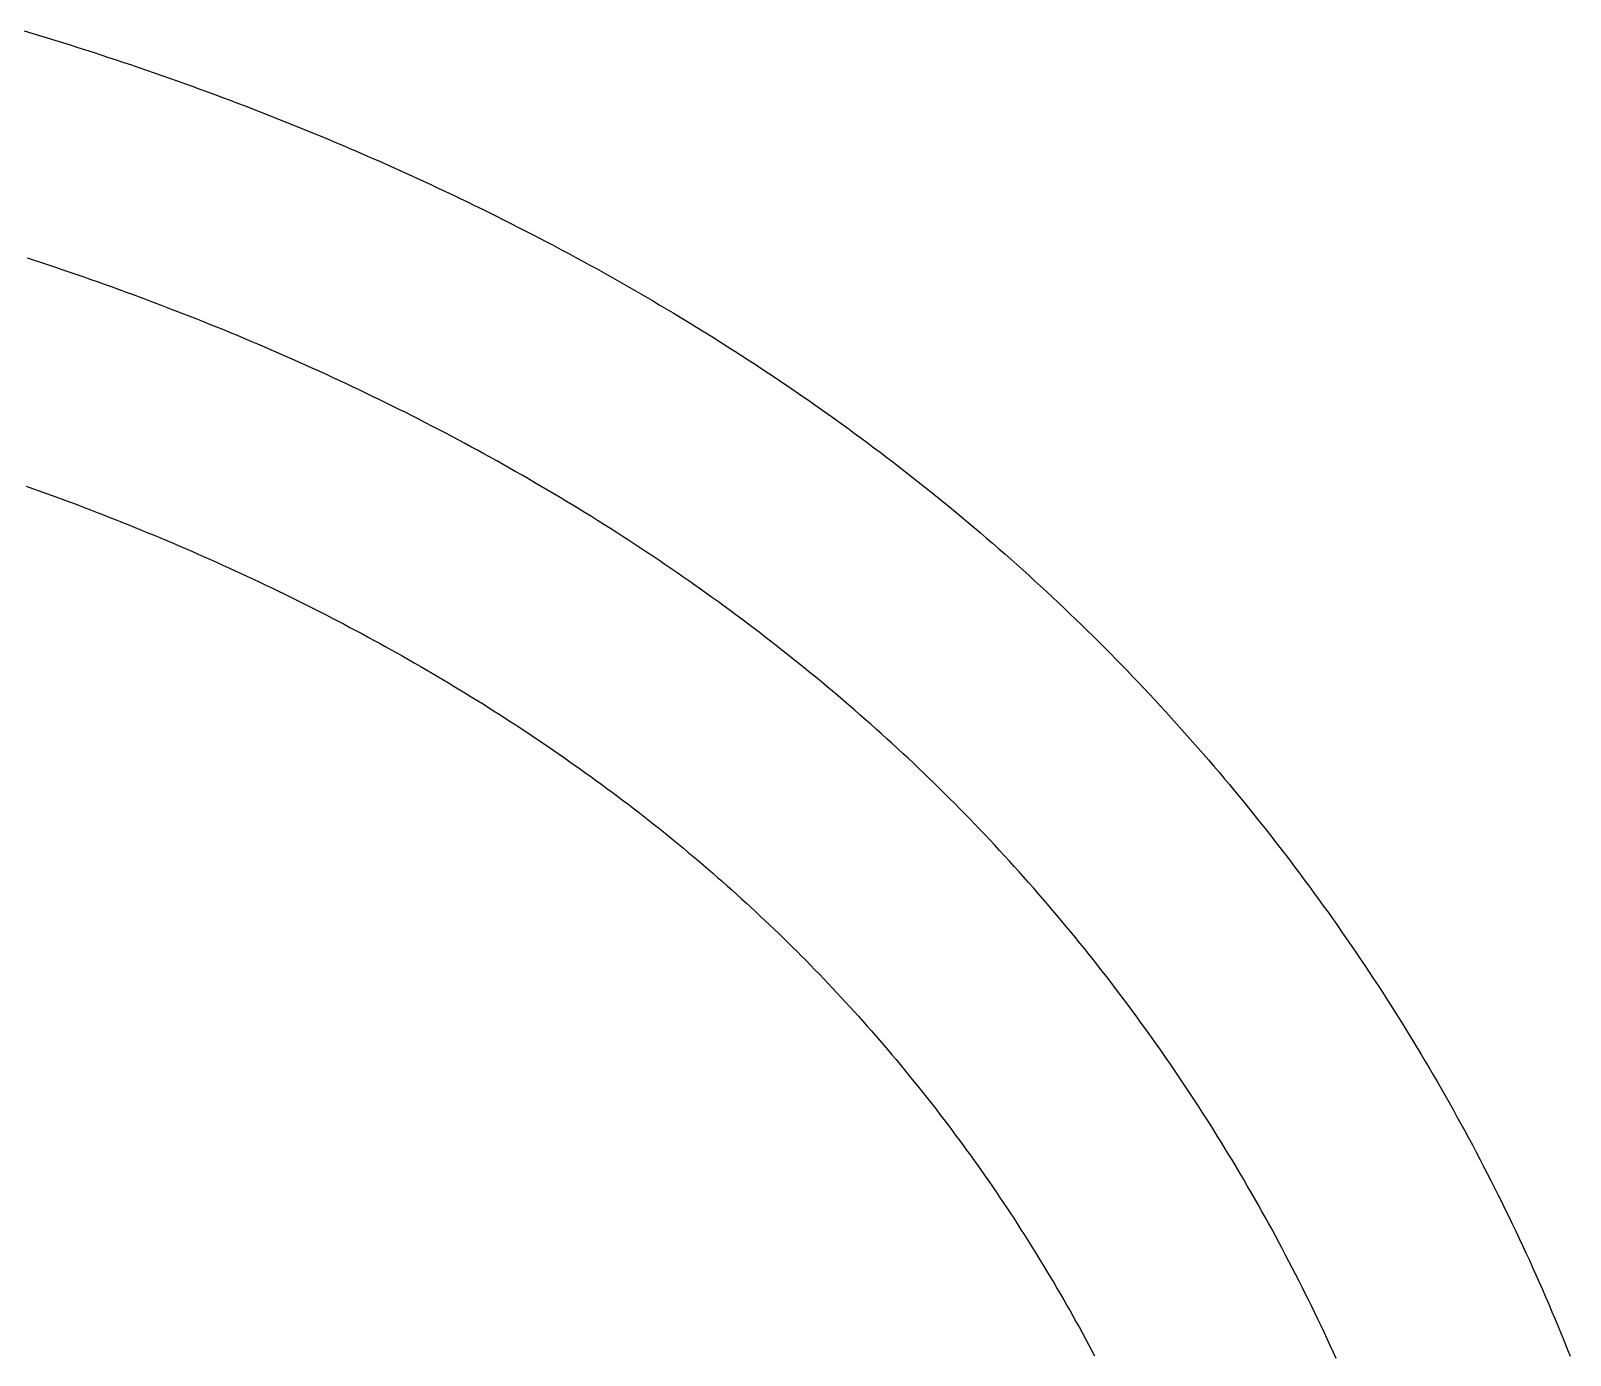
# Model space of a CAD drawing. Extents: x 10 to 206, y -65 to 73.
# Drawn here: x 173.292 to 174.225, y -49.242 to -48.439 of the extents above; entities that cross this region are included whole.
import ezdxf

# ---------------------------------------------------------------- set-up
doc = ezdxf.new("R2010")
doc.units = 0
doc.header["$LTSCALE"] = 0.5
doc.layers.add('LOGO', color=7, linetype='Continuous')

msp = doc.modelspace()

# ---------------------------------------------------------------- linework, layer by layer
at = {"layer": 'LOGO'}
for points in [[(173.28764615, -48.43919465), (173.29231385, -48.44059753), (173.29697841, -48.44201224), (173.30163979, -48.44343878), (173.30629798, -48.44487718), (173.31095296, -48.44632747), (173.31560469, -48.44778967), (173.32025318, -48.44926381), (173.32489838, -48.45074991), (173.32954029, -48.452248), (173.33417888, -48.45375811), (173.33881413, -48.45528025), (173.34344601, -48.45681445), (173.34807452, -48.45836075), (173.35269962, -48.45991916), (173.35732131, -48.4614897), (173.36193954, -48.46307241), (173.36655432, -48.46466731), (173.3711656, -48.46627442), (173.37577332, -48.46789376), (173.38037741, -48.46952536), (173.38497781, -48.47116921), (173.38957444, -48.47282536), (173.39416722, -48.4744938), (173.3987561, -48.47617456), (173.403341, -48.47786766), (173.40792184, -48.47957311), (173.41249856, -48.48129093), (173.41707109, -48.48302114), (173.42163936, -48.48476376), (173.42620329, -48.4865188), (173.43076281, -48.48828628), (173.43531786, -48.49006623), (173.43986836, -48.49185864), (173.44441425, -48.49366355), (173.44895544, -48.49548097), (173.45349188, -48.49731092), (173.45802349, -48.49915342), (173.46255019, -48.50100848), (173.46707193, -48.50287612), (173.47158862, -48.50475636), (173.47610021, -48.50664921), (173.4806066, -48.5085547), (173.48510775, -48.51047284), (173.48960357, -48.51240365), (173.49409399, -48.51434714), (173.49857895, -48.51630334), (173.50305837, -48.51827226), (173.50753219, -48.52025391), (173.51200032, -48.52224832), (173.51646271, -48.52425551), (173.52091928, -48.52627548), (173.52536995, -48.52830827), (173.52981467, -48.53035388), (173.53425335, -48.53241233), (173.53868593, -48.53448364), (173.54311234, -48.53656783), (173.54753251, -48.53866492), (173.55194635, -48.54077492), (173.55635382, -48.54289785), (173.56075483, -48.54503373), (173.56514931, -48.54718257), (173.56953719, -48.5493444), (173.57391841, -48.55151923), (173.57829288, -48.55370708), (173.58266055, -48.55590796), (173.58702134, -48.55812189), (173.59137517, -48.5603489), (173.59572199, -48.56258899), (173.60006171, -48.56484219), (173.60439427, -48.56710851), (173.60871959, -48.56938797), (173.61303761, -48.57168059), (173.61734825, -48.57398638), (173.62165145, -48.57630537), (173.62594713, -48.57863756), (173.63023523, -48.58098299), (173.63451566, -48.58334166), (173.63878837, -48.58571359), (173.64305328, -48.58809881), (173.64731031, -48.59049732), (173.65155941, -48.59290914), (173.65580049, -48.5953343), (173.66003349, -48.59777281), (173.66425834, -48.60022469), (173.66847497, -48.60268995), (173.6726833, -48.60516861), (173.67688326, -48.6076607), (173.68107479, -48.61016622), (173.68525781, -48.61268519), (173.68943225, -48.61521764), (173.69359805, -48.61776358), (173.69775512, -48.62032303), (173.70190341, -48.622896), (173.70604284, -48.62548251), (173.71017333, -48.62808259), (173.71429483, -48.63069624), (173.71840725, -48.63332349), (173.72251053, -48.63596434), (173.72660459, -48.63861883), (173.73068937, -48.64128697), (173.73476479, -48.64396877), (173.73883079, -48.64666425), (173.74288729, -48.64937343), (173.74693423, -48.65209633), (173.75097152, -48.65483297), (173.75499911, -48.65758335), (173.75901692, -48.66034751), (173.76302487, -48.66312545), (173.76702291, -48.6659172), (173.77101095, -48.66872277), (173.77498894, -48.67154218), (173.77895678, -48.67437544), (173.78291443, -48.67722259), (173.7868618, -48.68008362), (173.79079882, -48.68295856), (173.79472543, -48.68584743), (173.79864155, -48.68875025), (173.80254712, -48.69166702), (173.80644205, -48.69459778), (173.81032629, -48.69754253), (173.81419976, -48.7005013), (173.81806238, -48.70347409), (173.8219141, -48.70646094), (173.82575483, -48.70946186), (173.82958452, -48.71247686), (173.83340307, -48.71550596), (173.83721044, -48.71854918), (173.84100654, -48.72160654), (173.8447913, -48.72467805), (173.84856466, -48.72776373), (173.85232655, -48.7308636), (173.85607688, -48.73397768), (173.8598156, -48.73710598), (173.86354262, -48.74024853), (173.86725789, -48.74340533), (173.87096133, -48.74657641), (173.87465286, -48.74976179), (173.87833243, -48.75296147), (173.88199995, -48.75617549), (173.88565536, -48.75940385), (173.88929859, -48.76264658), (173.89292956, -48.76590368), (173.8965482, -48.76917519), (173.90015446, -48.77246109), (173.90374827, -48.77576133), (173.90732959, -48.77907584), (173.91089836, -48.78240456), (173.91445454, -48.7857474), (173.91799809, -48.78910432), (173.92152893, -48.79247524), (173.92504704, -48.79586009), (173.92855236, -48.7992588), (173.93204483, -48.80267132), (173.93552442, -48.80609756), (173.93899106, -48.80953747), (173.94244471, -48.81299098), (173.94588532, -48.81645801), (173.94931285, -48.81993851), (173.95272723, -48.82343239), (173.95612842, -48.82693961), (173.95951637, -48.83046008), (173.96289103, -48.83399375), (173.96625236, -48.83754054), (173.96960029, -48.84110039), (173.97293479, -48.84467322), (173.9762558, -48.84825898), (173.97956327, -48.85185759), (173.98285715, -48.85546899), (173.98613739, -48.85909311), (173.98940395, -48.86272988), (173.99265677, -48.86637924), (173.9958958, -48.87004111), (173.99912099, -48.87371544), (174.0023323, -48.87740214), (174.00552967, -48.88110116), (174.00871306, -48.88481243), (174.0118824, -48.88853588), (174.01503767, -48.89227145), (174.01817879, -48.89601905), (174.02130574, -48.89977864), (174.02441844, -48.90355014), (174.02751686, -48.90733348), (174.03060095, -48.91112859), (174.03367065, -48.91493542), (174.03672592, -48.91875388), (174.0397667, -48.92258392), (174.04279295, -48.92642547), (174.04580462, -48.93027845), (174.04880165, -48.93414281), (174.051784, -48.93801847), (174.05475162, -48.94190536), (174.05770445, -48.94580343), (174.06064245, -48.94971259), (174.06356557, -48.9536328), (174.06647376, -48.95756396), (174.06936696, -48.96150603), (174.07224513, -48.96545893), (174.07510822, -48.96942259), (174.07795618, -48.97339695), (174.08078896, -48.97738195), (174.08360651, -48.9813775), (174.08640877, -48.98538355), (174.08919571, -48.98940002), (174.09196727, -48.99342686), (174.09472339, -48.99746399), (174.09746404, -49.00151134), (174.10018915, -49.00556885), (174.10289869, -49.00963646), (174.1055926, -49.01371408), (174.10827083, -49.01780166), (174.11093333, -49.02189913), (174.11358005, -49.02600642), (174.11621094, -49.03012346), (174.11882596, -49.03425019), (174.12142505, -49.03838654), (174.12400816, -49.04253244), (174.12657524, -49.04668782), (174.12912624, -49.05085262), (174.13166112, -49.05502677), (174.13417982, -49.0592102), (174.1366823, -49.06340284), (174.13916849, -49.06760463), (174.14163837, -49.0718155), (174.14409186, -49.07603538), (174.14652893, -49.08026421), (174.14894953, -49.08450191), (174.1513536, -49.08874842), (174.15374109, -49.09300367), (174.15611196, -49.0972676), (174.15846616, -49.10154014), (174.16080363, -49.10582121), (174.16312432, -49.11011076), (174.1654282, -49.11440871), (174.1677152, -49.11871501), (174.16998527, -49.12302957), (174.17223837, -49.12735233), (174.17447445, -49.13168323), (174.17669346, -49.1360222), (174.17889534, -49.14036916), (174.18108005, -49.14472407), (174.18324754, -49.14908683), (174.18539775, -49.1534574), (174.18753065, -49.15783569), (174.18964617, -49.16222165), (174.19174427, -49.16661521), (174.1938249, -49.17101629), (174.19588801, -49.17542484), (174.19793355, -49.17984077), (174.19996148, -49.18426404), (174.20197182, -49.18869459), (174.20396458, -49.19313238), (174.20593981, -49.19757736), (174.20789753, -49.20202948), (174.20983777, -49.20648871), (174.21176056, -49.21095499), (174.21366592, -49.21542829), (174.21555388, -49.21990855), (174.21742448, -49.22439574), (174.21927774, -49.22888981), (174.22111369, -49.23339071), (174.22293235, -49.2378984), (174.22473376, -49.24241284)], [(174.08290848, -49.24379535), (174.08110439, -49.23982101), (174.07928538, -49.23585378), (174.07745147, -49.23189368), (174.07560268, -49.22794079), (174.07373904, -49.22399513), (174.07186058, -49.22005676), (174.06996732, -49.21612572), (174.0680593, -49.21220206), (174.06613654, -49.20828582), (174.06419906, -49.20437706), (174.0622469, -49.20047582), (174.06028008, -49.19658214), (174.05829862, -49.19269607), (174.05630256, -49.18881766), (174.05429192, -49.18494695), (174.05226673, -49.18108399), (174.05022702, -49.17722883), (174.0481728, -49.17338151), (174.04610412, -49.16954208), (174.04402099, -49.16571058), (174.04192344, -49.16188707), (174.03981151, -49.15807158), (174.03768521, -49.15426417), (174.03554457, -49.15046488), (174.03338963, -49.14667376), (174.0312204, -49.14289085), (174.02903692, -49.1391162), (174.02683921, -49.13534986), (174.0246273, -49.13159187), (174.02240122, -49.12784227), (174.02016099, -49.12410113), (174.01790664, -49.12036847), (174.01563819, -49.11664436), (174.01335568, -49.11292883), (174.01105913, -49.10922193), (174.00874857, -49.1055237), (174.00642402, -49.1018342), (174.00408551, -49.09815347), (174.00173307, -49.09448156), (173.99936673, -49.09081851), (173.99698651, -49.08716437), (173.99459244, -49.08351918), (173.99218455, -49.079883), (173.98976285, -49.07625586), (173.98732739, -49.07263782), (173.98487819, -49.06902892), (173.98241527, -49.0654292), (173.97993866, -49.06183872), (173.9774484, -49.05825752), (173.97494449, -49.05468565), (173.97242698, -49.05112315), (173.96989589, -49.04757006), (173.96735124, -49.04402645), (173.96479307, -49.04049234), (173.96222139, -49.0369678), (173.95963625, -49.03345285), (173.95703766, -49.02994756), (173.95442565, -49.02645197), (173.95180024, -49.02296612), (173.94916147, -49.01949006), (173.94650937, -49.01602384), (173.94384395, -49.01256749), (173.94116525, -49.00912108), (173.93847329, -49.00568465), (173.9357681, -49.00225823), (173.93304971, -48.99884188), (173.93031814, -48.99543565), (173.92757343, -48.99203958), (173.92481559, -48.98865372), (173.92204465, -48.98527811), (173.91926065, -48.9819128), (173.9164636, -48.97855783), (173.91365354, -48.97521326), (173.9108305, -48.97187913), (173.90799449, -48.96855548), (173.90514555, -48.96524237), (173.9022837, -48.96193983), (173.89940898, -48.95864792), (173.8965214, -48.95536668), (173.89362099, -48.95209616), (173.89070779, -48.9488364), (173.88778181, -48.94558745), (173.88484309, -48.94234935), (173.88189166, -48.93912216), (173.87892753, -48.93590592), (173.87595071, -48.93270099), (173.87296116, -48.92950828), (173.86995894, -48.92632785), (173.86694409, -48.92315968), (173.86391668, -48.92000377), (173.86087674, -48.91686011), (173.85782434, -48.91372868), (173.85475954, -48.91060948), (173.85168238, -48.90750249), (173.84859292, -48.90440772), (173.84549122, -48.90132514), (173.84237732, -48.89825474), (173.83925128, -48.89519653), (173.83611316, -48.89215048), (173.83296301, -48.8891166), (173.82980088, -48.88609486), (173.82662682, -48.88308527), (173.8234409, -48.8800878), (173.82024317, -48.87710245), (173.81703367, -48.87412921), (173.81381246, -48.87116808), (173.81057961, -48.86821904), (173.80733515, -48.86528207), (173.80407915, -48.86235718), (173.80081165, -48.85944435), (173.79753272, -48.85654358), (173.79424241, -48.85365485), (173.79094076, -48.85077815), (173.78762784, -48.84791347), (173.7843037, -48.84506081), (173.78096839, -48.84222015), (173.77762197, -48.83939149), (173.77426449, -48.83657481), (173.770896, -48.83377011), (173.76751656, -48.83097737), (173.76412622, -48.82819659), (173.76072503, -48.82542776), (173.75731306, -48.82267086), (173.75389035, -48.81992589), (173.75045696, -48.81719283), (173.74701294, -48.81447169), (173.74355834, -48.81176244), (173.74009323, -48.80906508), (173.73661765, -48.8063796), (173.73313165, -48.80370598), (173.7296353, -48.80104423), (173.72612864, -48.79839433), (173.72261174, -48.79575626), (173.71908463, -48.79313003), (173.71554738, -48.79051562), (173.71200005, -48.78791302), (173.70844267, -48.78532222), (173.70487532, -48.78274321), (173.70129804, -48.78017598), (173.69771089, -48.77762053), (173.69411392, -48.77507683), (173.69050718, -48.7725449), (173.68689073, -48.7700247), (173.68326462, -48.76751624), (173.67962891, -48.7650195), (173.67598365, -48.76253448), (173.6723289, -48.76006116), (173.6686647, -48.75759953), (173.66499112, -48.75514959), (173.6613082, -48.75271133), (173.657616, -48.75028473), (173.65391458, -48.74786979), (173.65020398, -48.7454665), (173.64648427, -48.74307484), (173.64275549, -48.74069481), (173.6390177, -48.7383264), (173.63527095, -48.73596959), (173.63151531, -48.73362439), (173.62775081, -48.73129077), (173.62397752, -48.72896873), (173.62019549, -48.72665826), (173.61640478, -48.72435935), (173.61260543, -48.72207199), (173.6087975, -48.71979617), (173.60498105, -48.71753188), (173.60115612, -48.71527912), (173.59732278, -48.71303786), (173.59348108, -48.7108081), (173.58963107, -48.70858984), (173.5857728, -48.70638306), (173.58190633, -48.70418775), (173.57803172, -48.70200391), (173.57414901, -48.69983152), (173.57025826, -48.69767057), (173.56635953, -48.69552105), (173.56245287, -48.69338296), (173.55853833, -48.69125629), (173.55461596, -48.68914102), (173.55068583, -48.68703714), (173.54674798, -48.68494465), (173.54280246, -48.68286354), (173.53884934, -48.68079379), (173.53488867, -48.6787354), (173.5309205, -48.67668836), (173.52694488, -48.67465265), (173.52296187, -48.67262827), (173.51897152, -48.67061521), (173.51497389, -48.66861346), (173.51096902, -48.66662301), (173.50695698, -48.66464384), (173.50293782, -48.66267596), (173.49891159, -48.66071934), (173.49487835, -48.65877398), (173.49083814, -48.65683988), (173.48679103, -48.65491701), (173.48273707, -48.65300538), (173.4786763, -48.65110497), (173.4746088, -48.64921577), (173.4705346, -48.64733777), (173.46645376, -48.64547096), (173.46236635, -48.64361534), (173.4582724, -48.64177088), (173.45417198, -48.6399376), (173.45006514, -48.63811546), (173.44595193, -48.63630447), (173.4418324, -48.63450462), (173.43770662, -48.63271588), (173.43357463, -48.63093827), (173.4294365, -48.62917176), (173.42529226, -48.62741634), (173.42114198, -48.62567201), (173.41698571, -48.62393876), (173.41282351, -48.62221657), (173.40865542, -48.62050544), (173.40448151, -48.61880536), (173.40030182, -48.61711632), (173.39611641, -48.6154383), (173.39192534, -48.6137713), (173.38772865, -48.61211531), (173.38352641, -48.61047032), (173.37931866, -48.60883632), (173.37510546, -48.6072133), (173.37088687, -48.60560124), (173.36666293, -48.60400015), (173.36243371, -48.60241001), (173.35819925, -48.60083081), (173.35395961, -48.59926254), (173.34971484, -48.5977052), (173.34546501, -48.59615876), (173.34121015, -48.59462323), (173.33695033, -48.59309859), (173.33268559, -48.59158483), (173.32841601, -48.59008195), (173.32414161, -48.58858993), (173.31986247, -48.58710876), (173.31557864, -48.58563844), (173.31129016, -48.58417895), (173.3069971, -48.58273029), (173.3026995, -48.58129244), (173.29839742, -48.5798654), (173.29409092, -48.57844916), (173.28978005, -48.5770437)], [(173.28889486, -48.71509802), (173.29283049, -48.71649758), (173.29676064, -48.71790683), (173.30068528, -48.71932577), (173.30460435, -48.7207544), (173.3085178, -48.72219272), (173.31242557, -48.72364072), (173.31632763, -48.72509842), (173.32022391, -48.72656581), (173.32411437, -48.72804288), (173.32799896, -48.72952965), (173.33187763, -48.7310261), (173.33575032, -48.73253224), (173.33961699, -48.73404808), (173.34347759, -48.7355736), (173.34733207, -48.73710881), (173.35118037, -48.73865371), (173.35502245, -48.7402083), (173.35885826, -48.74177259), (173.36268774, -48.74334656), (173.36651085, -48.74493022), (173.37032753, -48.74652357), (173.37413774, -48.74812661), (173.37794143, -48.74973934), (173.38173854, -48.75136176), (173.38552903, -48.75299387), (173.38931284, -48.75463567), (173.39308992, -48.75628716), (173.39686023, -48.75794833), (173.40062372, -48.7596192), (173.40438033, -48.76129976), (173.40813001, -48.76299001), (173.41187272, -48.76468995), (173.41560839, -48.76639958), (173.419337, -48.7681189), (173.42305847, -48.76984791), (173.42677277, -48.77158661), (173.43047984, -48.77333501), (173.43417964, -48.77509309), (173.4378721, -48.77686086), (173.44155719, -48.77863832), (173.44523485, -48.78042547), (173.44890503, -48.78222231), (173.45256768, -48.78402885), (173.45622276, -48.78584507), (173.4598702, -48.78767099), (173.46350997, -48.78950659), (173.46714201, -48.79135189), (173.47076626, -48.79320687), (173.47438269, -48.79507155), (173.47799124, -48.79694592), (173.48159185, -48.79882997), (173.48518449, -48.80072372), (173.4887691, -48.80262716), (173.49234562, -48.80454029), (173.49591402, -48.80646311), (173.49947423, -48.80839562), (173.50302621, -48.81033783), (173.50656991, -48.81228972), (173.51010528, -48.81425131), (173.51363226, -48.81622258), (173.51715082, -48.81820355), (173.52066089, -48.82019421), (173.52416243, -48.82219455), (173.52765539, -48.82420459), (173.53113971, -48.82622432), (173.53461535, -48.82825375), (173.53808226, -48.83029286), (173.54154038, -48.83234167), (173.54498967, -48.83440016), (173.54843007, -48.83646835), (173.55186154, -48.83854623), (173.55528403, -48.8406338), (173.55869748, -48.84273106), (173.56210185, -48.84483801), (173.56549708, -48.84695465), (173.56888313, -48.84908099), (173.57225994, -48.85121702), (173.57562746, -48.85336274), (173.57898565, -48.85551815), (173.58233446, -48.85768325), (173.58567383, -48.85985804), (173.58900371, -48.86204253), (173.59232405, -48.8642367), (173.59563481, -48.86644057), (173.59893593, -48.86865413), (173.60222736, -48.87087739), (173.60550906, -48.87311033), (173.60878097, -48.87535297), (173.61204304, -48.87760529), (173.61529522, -48.87986731), (173.61853746, -48.88213902), (173.62176972, -48.88442043), (173.62499194, -48.88671152), (173.62820407, -48.88901231), (173.63140605, -48.89132279), (173.63459785, -48.89364296), (173.63777941, -48.89597283), (173.64095069, -48.89831238), (173.64411162, -48.90066163), (173.64726216, -48.90302057), (173.65040226, -48.9053892), (173.65353187, -48.90776753), (173.65665094, -48.91015555), (173.65975942, -48.91255326), (173.66285725, -48.91496066), (173.6659444, -48.91737775), (173.6690208, -48.91980454), (173.67208642, -48.92224102), (173.67514119, -48.92468719), (173.67818507, -48.92714306), (173.681218, -48.92960861), (173.68423995, -48.93208386), (173.68725085, -48.93456881), (173.69025066, -48.93706344), (173.69323932, -48.93956777), (173.69621679, -48.94208179), (173.69918302, -48.9446055), (173.70213796, -48.94713891), (173.70508155, -48.94968201), (173.70801375, -48.9522348), (173.7109345, -48.95479728), (173.71384376, -48.95736946), (173.71674147, -48.95995133), (173.71962759, -48.96254289), (173.72250206, -48.96514415), (173.72536484, -48.9677551), (173.72821587, -48.97037574), (173.73105552, -48.97300651), (173.7338845, -48.97564817), (173.73670282, -48.97830069), (173.73951044, -48.98096404), (173.74230734, -48.98363817), (173.74509349, -48.98632302), (173.74786888, -48.98901857), (173.75063347, -48.99172475), (173.75338724, -48.99444153), (173.75613016, -48.99716886), (173.75886222, -48.99990669), (173.76158338, -49.00265499), (173.76429362, -49.00541369), (173.76699292, -49.00818277), (173.76968124, -49.01096217), (173.77235857, -49.01375185), (173.77502488, -49.01655176), (173.77768014, -49.01936186), (173.78032433, -49.0221821), (173.78295743, -49.02501244), (173.78557941, -49.02785283), (173.78819024, -49.03070323), (173.79078989, -49.03356359), (173.79337836, -49.03643386), (173.7959556, -49.03931401), (173.7985216, -49.04220398), (173.80107632, -49.04510373), (173.80361975, -49.04801321), (173.80615186, -49.05093238), (173.80867262, -49.0538612), (173.81118201, -49.05679962), (173.81368, -49.05974759), (173.81616658, -49.06270506), (173.8186417, -49.065672), (173.82110536, -49.06864836), (173.82355751, -49.07163409), (173.82599815, -49.07462915), (173.82842724, -49.07763349), (173.83084475, -49.08064706), (173.83325067, -49.08366982), (173.83564497, -49.08670173), (173.83802762, -49.08974275), (173.8403986, -49.09279281), (173.84275788, -49.09585189), (173.84510544, -49.09891992), (173.84744126, -49.10199688), (173.8497653, -49.10508271), (173.85207754, -49.10817737), (173.85437796, -49.11128082), (173.85666653, -49.114393), (173.85894323, -49.11751387), (173.86120803, -49.12064339), (173.86346091, -49.12378151), (173.86570184, -49.12692819), (173.8679308, -49.13008338), (173.87014776, -49.13324704), (173.8723527, -49.13641911), (173.87454559, -49.13959956), (173.87672641, -49.14278835), (173.87889513, -49.14598541), (173.88105172, -49.14919072), (173.88319617, -49.15240422), (173.88532844, -49.15562586), (173.88744852, -49.15885561), (173.88955637, -49.16209342), (173.89165197, -49.16533924), (173.8937353, -49.16859303), (173.89580633, -49.17185474), (173.89786504, -49.17512433), (173.8999114, -49.17840175), (173.90194539, -49.18168696), (173.90396697, -49.1849799), (173.90597613, -49.18828055), (173.90797285, -49.19158884), (173.90995708, -49.19490473), (173.91192882, -49.19822819), (173.91388804, -49.20155916), (173.91583471, -49.2048976), (173.9177688, -49.20824346), (173.91969029, -49.21159671), (173.92159916, -49.21495728), (173.92349538, -49.21832514), (173.92537892, -49.22170025), (173.92724976, -49.22508255), (173.92910788, -49.228472), (173.93095325, -49.23186856), (173.93278585, -49.23527219), (173.93460564, -49.23868282), (173.93641261, -49.24210043)]]:
    msp.add_lwpolyline(points, dxfattribs=at)

doc.saveas('drawing.dxf')
